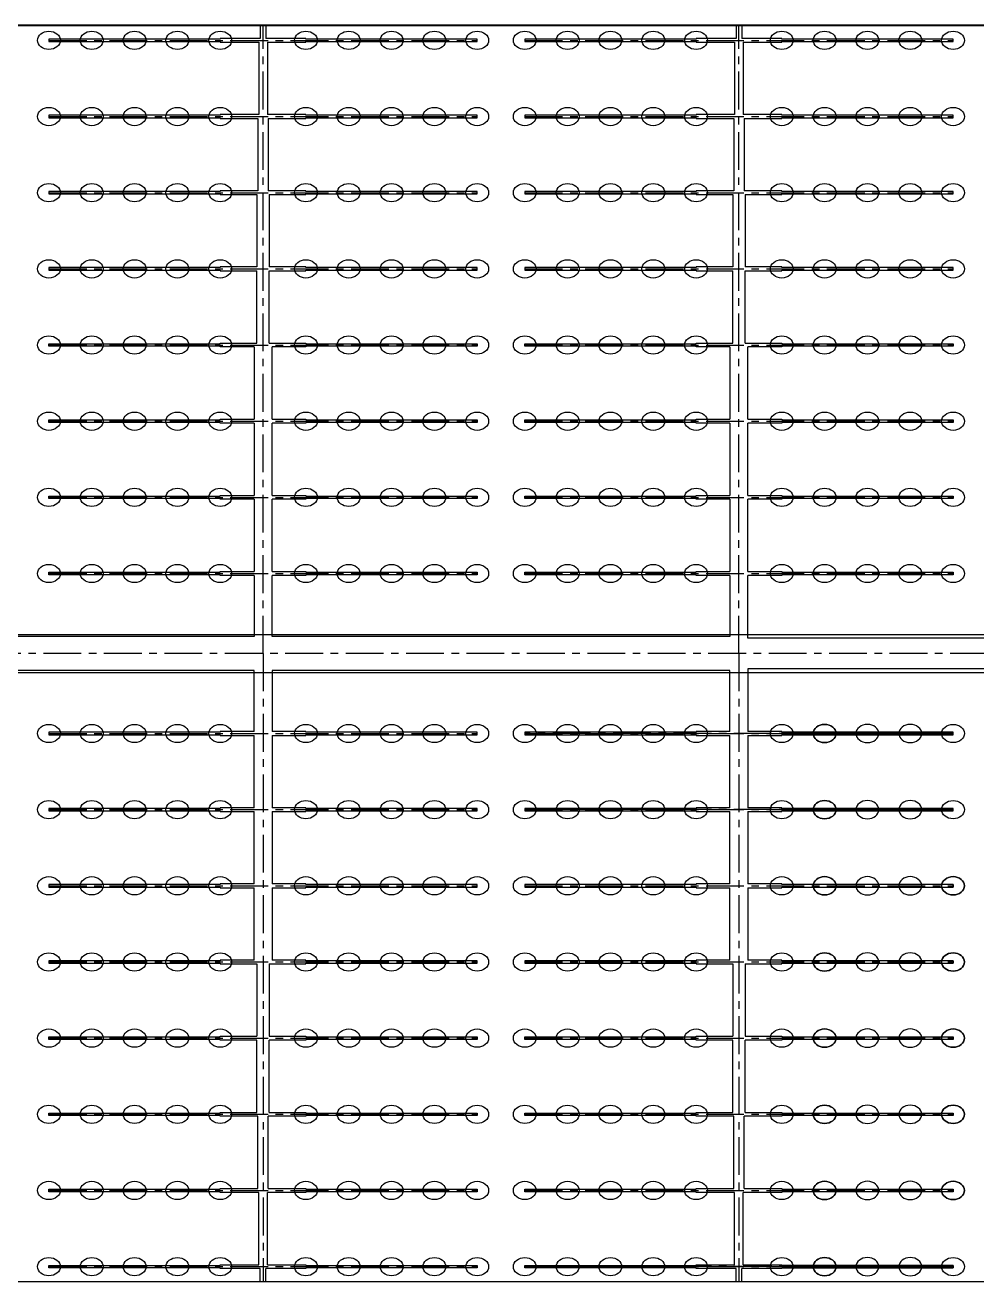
# Model space of a CAD drawing. Header units: millimetres. Extents: x 738100 to 1284508, y 138373 to 260796.
# Drawn here: x 807900 to 815900, y 186692 to 197252 of the extents above; entities that cross this region are included whole.
import ezdxf

# ---------------------------------------------------------------- set-up
doc = ezdxf.new("R2010")
doc.units = ezdxf.units.MM
doc.linetypes.add('CENTER', pattern=[50.8, 31.75, -6.35, 6.35, -6.35])
doc.layers.add('轴线', color=6, linetype='CENTER')

msp = doc.modelspace()

# ---------------------------------------------------------------- linework, layer by layer
at = {"lineweight": -3, "ltscale": 100}
for p, q in [((843900.494, 197252.449), (779900.494, 197252.449)), ((779900.494, 197250.595), (843900.494, 197250.595)), ((779900.494, 192132.449), (843900.494, 192132.449)), ((779900.494, 192132.449), (843900.494, 192132.449)), ((779900.494, 192132.449), (843900.494, 192132.449)), ((779900.494, 191812.449), (843900.494, 191812.449)), ((843900.494, 186692.449), (779900.494, 186692.449))]:
    msp.add_line(p, q, dxfattribs=at)
at = {"ltscale": 10}
for p, q in [((809876.494, 197252.449), (809876.494, 197140.449)), ((809924.494, 197252.449), (809924.494, 197140.449)), ((813876.494, 197252.449), (813876.494, 197140.449)), ((813924.494, 197252.449), (813924.494, 197140.449)), ((808100.494, 197134.689), (808100.494, 197114.209)), ((809540.494, 197134.689), (808100.494, 197134.689)), ((808100.494, 197114.209), (809540.494, 197114.209)), ((809876.494, 197140.449), (809540.494, 197140.449)), ((809540.494, 197140.449), (809540.494, 197134.689)), ((809540.494, 197114.209), (809540.494, 197108.449)), ((809540.494, 197108.449), (809864.494, 197108.449)), ((809864.494, 197108.449), (809864.494, 196500.449)), ((810260.494, 197140.449), (809924.494, 197140.449)), ((809936.494, 197108.449), (810260.494, 197108.449)), ((809936.494, 197108.449), (809936.494, 196500.449)), ((810260.494, 197134.689), (810260.494, 197140.449)), ((811700.494, 197134.689), (810260.494, 197134.689)), ((810260.494, 197108.449), (810260.494, 197114.209)), ((810260.494, 197114.209), (811700.494, 197114.209)), ((811700.494, 197114.209), (811700.494, 197134.689)), ((812100.494, 197134.689), (812100.494, 197114.209)), ((813540.494, 197134.689), (812100.494, 197134.689)), ((812100.494, 197114.209), (813540.494, 197114.209)), ((813876.494, 197140.449), (813540.494, 197140.449)), ((813540.494, 197140.449), (813540.494, 197134.689)), ((813540.494, 197114.209), (813540.494, 197108.449)), ((813540.494, 197108.449), (813864.494, 197108.449)), ((813864.494, 197108.449), (813864.494, 196500.449)), ((814260.494, 197140.449), (813924.494, 197140.449)), ((813936.494, 197108.449), (814260.494, 197108.449)), ((813936.494, 197108.449), (813936.494, 196500.449)), ((814260.494, 197134.689), (814260.494, 197140.449)), ((815700.494, 197134.689), (814260.494, 197134.689)), ((814260.494, 197108.449), (814260.494, 197114.209)), ((814260.494, 197114.209), (815700.494, 197114.209)), ((815700.494, 197114.209), (815700.494, 197134.689)), ((808100.494, 196494.689), (808100.494, 196474.209)), ((809540.494, 196494.689), (808100.494, 196494.689)), ((808100.494, 196474.209), (809540.494, 196474.209)), ((809864.494, 196500.449), (809540.494, 196500.449)), ((809540.494, 196500.449), (809540.494, 196494.689)), ((809540.494, 196474.209), (809540.494, 196468.449)), ((809540.494, 196468.449), (809856.494, 196468.449)), ((809856.494, 196468.449), (809856.494, 195860.449)), ((810260.494, 196500.449), (809936.494, 196500.449)), ((809944.494, 196468.449), (810260.494, 196468.449)), ((809944.494, 196468.449), (809944.494, 195860.449)), ((810260.494, 196494.689), (810260.494, 196500.449)), ((811700.494, 196494.689), (810260.494, 196494.689)), ((810260.494, 196468.449), (810260.494, 196474.209)), ((810260.494, 196474.209), (811700.494, 196474.209)), ((811700.494, 196474.209), (811700.494, 196494.689)), ((812100.494, 196494.689), (812100.494, 196474.209)), ((813540.494, 196494.689), (812100.494, 196494.689)), ((812100.494, 196474.209), (813540.494, 196474.209)), ((813864.494, 196500.449), (813540.494, 196500.449)), ((813540.494, 196500.449), (813540.494, 196494.689)), ((813540.494, 196474.209), (813540.494, 196468.449)), ((813540.494, 196468.449), (813856.494, 196468.449)), ((813856.494, 196468.449), (813856.494, 195860.449)), ((814260.494, 196500.449), (813936.494, 196500.449)), ((813944.494, 196468.449), (814260.494, 196468.449)), ((813944.494, 196468.449), (813944.494, 195860.449)), ((814260.494, 196494.689), (814260.494, 196500.449)), ((815700.494, 196494.689), (814260.494, 196494.689)), ((814260.494, 196468.449), (814260.494, 196474.209)), ((814260.494, 196474.209), (815700.494, 196474.209)), ((815700.494, 196474.209), (815700.494, 196494.689)), ((808100.494, 195854.689), (808100.494, 195834.209)), ((809540.494, 195854.689), (808100.494, 195854.689)), ((808100.494, 195834.209), (809540.494, 195834.209)), ((809856.494, 195860.449), (809540.494, 195860.449)), ((809540.494, 195860.449), (809540.494, 195854.689)), ((809540.494, 195834.209), (809540.494, 195828.449)), ((809540.494, 195828.449), (809848.494, 195828.449)), ((809848.494, 195828.449), (809848.494, 195220.449)), ((810260.494, 195860.449), (809944.494, 195860.449)), ((809952.494, 195828.449), (810260.494, 195828.449)), ((809952.494, 195828.449), (809952.494, 195220.449)), ((810260.494, 195854.689), (810260.494, 195860.449)), ((811700.494, 195854.689), (810260.494, 195854.689)), ((810260.494, 195828.449), (810260.494, 195834.209)), ((810260.494, 195834.209), (811700.494, 195834.209)), ((811700.494, 195834.209), (811700.494, 195854.689)), ((812100.494, 195854.689), (812100.494, 195834.209)), ((813540.494, 195854.689), (812100.494, 195854.689)), ((812100.494, 195834.209), (813540.494, 195834.209)), ((813856.494, 195860.449), (813540.494, 195860.449)), ((813540.494, 195860.449), (813540.494, 195854.689)), ((813540.494, 195834.209), (813540.494, 195828.449)), ((813540.494, 195828.449), (813848.494, 195828.449)), ((813848.494, 195828.449), (813848.494, 195220.449)), ((814260.494, 195860.449), (813944.494, 195860.449)), ((813952.494, 195828.449), (814260.494, 195828.449)), ((813952.494, 195828.449), (813952.494, 195220.449)), ((814260.494, 195854.689), (814260.494, 195860.449)), ((815700.494, 195854.689), (814260.494, 195854.689)), ((814260.494, 195828.449), (814260.494, 195834.209)), ((814260.494, 195834.209), (815700.494, 195834.209)), ((815700.494, 195834.209), (815700.494, 195854.689)), ((808100.494, 195214.689), (808100.494, 195194.209)), ((809540.494, 195214.689), (808100.494, 195214.689)), ((808100.494, 195194.209), (809540.494, 195194.209)), ((809848.494, 195220.449), (809540.494, 195220.449)), ((809540.494, 195220.449), (809540.494, 195214.689)), ((809540.494, 195194.209), (809540.494, 195188.449)), ((809540.494, 195188.449), (809848.494, 195188.449)), ((809848.494, 194580.449), (809848.494, 195188.449)), ((810260.494, 195220.449), (809952.494, 195220.449)), ((809952.494, 195188.449), (810260.494, 195188.449)), ((809952.494, 194580.449), (809952.494, 195188.449)), ((810260.494, 195214.689), (810260.494, 195220.449)), ((811700.494, 195214.689), (810260.494, 195214.689)), ((810260.494, 195188.449), (810260.494, 195194.209)), ((810260.494, 195194.209), (811700.494, 195194.209)), ((811700.494, 195194.209), (811700.494, 195214.689)), ((812100.494, 195214.689), (812100.494, 195194.209)), ((813540.494, 195214.689), (812100.494, 195214.689)), ((812100.494, 195194.209), (813540.494, 195194.209)), ((813848.494, 195220.449), (813540.494, 195220.449)), ((813540.494, 195220.449), (813540.494, 195214.689)), ((813540.494, 195194.209), (813540.494, 195188.449)), ((813540.494, 195188.449), (813848.494, 195188.449)), ((813848.494, 194580.449), (813848.494, 195188.449)), ((814260.494, 195220.449), (813952.494, 195220.449)), ((813952.494, 195188.449), (814260.494, 195188.449)), ((813952.494, 194580.449), (813952.494, 195188.449)), ((814260.494, 195214.689), (814260.494, 195220.449)), ((815700.494, 195214.689), (814260.494, 195214.689)), ((814260.494, 195188.449), (814260.494, 195194.209)), ((814260.494, 195194.209), (815700.494, 195194.209)), ((815700.494, 195194.209), (815700.494, 195214.689)), ((808100.494, 194554.209), (808100.494, 194574.689)), ((808100.494, 194574.689), (809540.494, 194574.689)), ((809540.494, 194554.209), (808100.494, 194554.209)), ((809540.494, 194574.689), (809540.494, 194580.449)), ((809540.494, 194580.449), (809848.494, 194580.449)), ((809540.494, 194548.449), (809540.494, 194554.209)), ((809824.494, 194548.449), (809540.494, 194548.449)), ((809824.494, 194548.449), (809824.494, 193940.449)), ((809952.494, 194580.449), (810260.494, 194580.449)), ((810260.494, 194548.449), (809976.494, 194548.449)), ((809976.494, 193940.449), (809976.494, 194548.449)), ((810260.494, 194580.449), (810260.494, 194574.689)), ((810260.494, 194574.689), (811700.494, 194574.689)), ((811700.494, 194554.209), (810260.494, 194554.209)), ((810260.494, 194554.209), (810260.494, 194548.449)), ((811700.494, 194574.689), (811700.494, 194554.209)), ((812100.494, 194554.209), (812100.494, 194574.689)), ((812100.494, 194574.689), (813540.494, 194574.689)), ((813540.494, 194554.209), (812100.494, 194554.209)), ((813540.494, 194574.689), (813540.494, 194580.449)), ((813540.494, 194580.449), (813848.494, 194580.449)), ((813540.494, 194548.449), (813540.494, 194554.209)), ((813824.494, 194548.449), (813540.494, 194548.449)), ((813824.494, 194548.449), (813824.494, 193940.449)), ((813952.494, 194580.449), (814260.494, 194580.449)), ((814260.494, 194548.449), (813976.494, 194548.449)), ((813976.494, 193940.449), (813976.494, 194548.449)), ((814260.494, 194580.449), (814260.494, 194574.689)), ((814260.494, 194574.689), (815700.494, 194574.689)), ((815700.494, 194554.209), (814260.494, 194554.209)), ((814260.494, 194554.209), (814260.494, 194548.449)), ((815700.494, 194574.689), (815700.494, 194554.209)), ((808100.494, 193914.209), (808100.494, 193934.689)), ((808100.494, 193934.689), (809540.494, 193934.689)), ((809540.494, 193914.209), (808100.494, 193914.209)), ((809540.494, 193934.689), (809540.494, 193940.449)), ((809540.494, 193940.449), (809824.494, 193940.449)), ((809540.494, 193908.449), (809540.494, 193914.209)), ((809824.494, 193908.449), (809540.494, 193908.449)), ((809824.494, 193908.449), (809824.494, 193300.449)), ((809976.494, 193940.449), (810260.494, 193940.449)), ((810260.494, 193908.449), (809976.494, 193908.449)), ((809976.494, 193300.449), (809976.494, 193908.449)), ((810260.494, 193940.449), (810260.494, 193934.689)), ((810260.494, 193934.689), (811700.494, 193934.689)), ((811700.494, 193914.209), (810260.494, 193914.209)), ((810260.494, 193914.209), (810260.494, 193908.449)), ((811700.494, 193934.689), (811700.494, 193914.209)), ((812100.494, 193914.209), (812100.494, 193934.689)), ((812100.494, 193934.689), (813540.494, 193934.689)), ((813540.494, 193914.209), (812100.494, 193914.209)), ((813540.494, 193934.689), (813540.494, 193940.449)), ((813540.494, 193940.449), (813824.494, 193940.449)), ((813540.494, 193908.449), (813540.494, 193914.209)), ((813824.494, 193908.449), (813540.494, 193908.449)), ((813824.494, 193908.449), (813824.494, 193300.449)), ((813976.494, 193940.449), (814260.494, 193940.449)), ((814260.494, 193908.449), (813976.494, 193908.449)), ((813976.494, 193300.449), (813976.494, 193908.449)), ((814260.494, 193940.449), (814260.494, 193934.689)), ((814260.494, 193934.689), (815700.494, 193934.689)), ((815700.494, 193914.209), (814260.494, 193914.209)), ((814260.494, 193914.209), (814260.494, 193908.449)), ((815700.494, 193934.689), (815700.494, 193914.209)), ((808100.494, 193274.209), (808100.494, 193294.689)), ((808100.494, 193294.689), (809540.494, 193294.689)), ((809540.494, 193274.209), (808100.494, 193274.209)), ((809540.494, 193294.689), (809540.494, 193300.449)), ((809540.494, 193300.449), (809824.494, 193300.449)), ((809540.494, 193268.449), (809540.494, 193274.209)), ((809824.494, 193268.449), (809540.494, 193268.449)), ((809824.494, 193268.449), (809824.494, 192660.449)), ((809976.494, 193300.449), (810260.494, 193300.449)), ((810260.494, 193268.449), (809976.494, 193268.449)), ((809976.494, 192660.449), (809976.494, 193268.449)), ((810260.494, 193300.449), (810260.494, 193294.689)), ((810260.494, 193294.689), (811700.494, 193294.689)), ((811700.494, 193274.209), (810260.494, 193274.209)), ((810260.494, 193274.209), (810260.494, 193268.449)), ((811700.494, 193294.689), (811700.494, 193274.209)), ((812100.494, 193274.209), (812100.494, 193294.689)), ((812100.494, 193294.689), (813540.494, 193294.689)), ((813540.494, 193274.209), (812100.494, 193274.209)), ((813540.494, 193294.689), (813540.494, 193300.449)), ((813540.494, 193300.449), (813824.494, 193300.449)), ((813540.494, 193268.449), (813540.494, 193274.209)), ((813824.494, 193268.449), (813540.494, 193268.449)), ((813824.494, 193268.449), (813824.494, 192660.449)), ((813976.494, 193300.449), (814260.494, 193300.449)), ((814260.494, 193268.449), (813976.494, 193268.449)), ((813976.494, 192660.449), (813976.494, 193268.449)), ((814260.494, 193300.449), (814260.494, 193294.689)), ((814260.494, 193294.689), (815700.494, 193294.689)), ((815700.494, 193274.209), (814260.494, 193274.209)), ((814260.494, 193274.209), (814260.494, 193268.449)), ((815700.494, 193294.689), (815700.494, 193274.209)), ((808100.494, 192634.209), (808100.494, 192654.689)), ((808100.494, 192654.689), (809540.494, 192654.689)), ((809540.494, 192634.209), (808100.494, 192634.209)), ((809540.494, 192654.689), (809540.494, 192660.449)), ((809540.494, 192660.449), (809824.494, 192660.449)), ((809540.494, 192628.449), (809540.494, 192634.209)), ((809824.494, 192628.449), (809540.494, 192628.449)), ((809824.494, 192628.449), (809824.494, 192116.449)), ((809976.494, 192660.449), (810260.494, 192660.449)), ((810260.494, 192628.449), (809976.494, 192628.449)), ((809976.494, 192116.449), (809976.494, 192628.449)), ((810260.494, 192660.449), (810260.494, 192654.689)), ((810260.494, 192654.689), (811700.494, 192654.689)), ((811700.494, 192634.209), (810260.494, 192634.209)), ((810260.494, 192634.209), (810260.494, 192628.449)), ((811700.494, 192654.689), (811700.494, 192634.209)), ((812100.494, 192634.209), (812100.494, 192654.689)), ((812100.494, 192654.689), (813540.494, 192654.689)), ((813540.494, 192634.209), (812100.494, 192634.209)), ((813540.494, 192654.689), (813540.494, 192660.449)), ((813540.494, 192660.449), (813824.494, 192660.449)), ((813540.494, 192628.449), (813540.494, 192634.209)), ((813824.494, 192628.449), (813540.494, 192628.449)), ((813824.494, 192628.449), (813824.494, 192116.449)), ((813976.494, 192660.449), (814260.494, 192660.449)), ((814260.494, 192628.449), (813976.494, 192628.449)), ((813976.494, 192100.449), (813976.494, 192628.449)), ((814260.494, 192660.449), (814260.494, 192654.689)), ((814260.494, 192654.689), (815700.494, 192654.689)), ((815700.494, 192634.209), (814260.494, 192634.209)), ((814260.494, 192634.209), (814260.494, 192628.449)), ((815700.494, 192654.689), (815700.494, 192634.209)), ((809824.494, 192116.449), (805976.494, 192116.449)), ((813824.494, 192116.449), (809976.494, 192116.449)), ((817824.494, 192100.449), (813976.494, 192100.449)), ((809824.494, 191828.449), (805976.494, 191828.449)), ((809824.494, 191812.449), (809824.494, 191828.449)), ((809824.494, 191316.449), (809824.494, 191828.449)), ((809976.494, 191828.449), (809976.494, 191812.449)), ((813824.494, 191828.449), (809976.494, 191828.449)), ((809976.494, 191828.449), (809976.494, 191316.449)), ((813824.494, 191812.449), (813824.494, 191828.449)), ((813824.494, 191316.449), (813824.494, 191828.449)), ((813976.494, 191844.449), (813976.494, 191812.449)), ((817824.494, 191844.449), (813976.494, 191844.449)), ((813976.494, 191844.449), (813976.494, 191316.449)), ((808100.494, 191310.689), (808100.494, 191290.209)), ((809540.494, 191310.689), (808100.494, 191310.689)), ((808100.494, 191290.209), (809540.494, 191290.209)), ((809824.494, 191316.449), (809540.494, 191316.449)), ((809540.494, 191316.449), (809540.494, 191310.689)), ((809540.494, 191290.209), (809540.494, 191284.449)), ((809540.494, 191284.449), (809824.494, 191284.449)), ((809824.494, 190676.449), (809824.494, 191284.449)), ((810260.494, 191316.449), (809976.494, 191316.449)), ((809976.494, 191284.449), (810260.494, 191284.449)), ((809976.494, 191284.449), (809976.494, 190676.449)), ((810260.494, 191310.689), (810260.494, 191316.449)), ((811700.494, 191310.689), (810260.494, 191310.689)), ((810260.494, 191284.449), (810260.494, 191290.209)), ((810260.494, 191290.209), (811700.494, 191290.209)), ((811700.494, 191290.209), (811700.494, 191310.689)), ((812100.494, 191310.689), (812100.494, 191290.209)), ((813540.494, 191310.689), (812100.494, 191310.689)), ((812100.494, 191290.209), (813540.494, 191290.209)), ((813824.494, 191316.449), (813540.494, 191316.449)), ((813540.494, 191316.449), (813540.494, 191310.689)), ((813540.494, 191290.209), (813540.494, 191284.449)), ((813540.494, 191284.449), (813824.494, 191284.449)), ((813824.494, 190676.449), (813824.494, 191284.449)), ((814260.494, 191316.449), (813976.494, 191316.449)), ((813976.494, 191284.449), (814260.494, 191284.449)), ((813976.494, 191284.449), (813976.494, 190676.449)), ((814260.494, 191310.689), (814260.494, 191316.449)), ((815700.494, 191310.689), (814260.494, 191310.689)), ((814260.494, 191310.689), (815700.494, 191310.689)), ((814260.494, 191284.449), (814260.494, 191290.209)), ((814260.494, 191290.209), (815700.494, 191290.209)), ((815700.494, 191290.209), (814260.494, 191290.209)), ((815700.494, 191290.209), (815700.494, 191310.689)), ((808100.494, 190670.689), (808100.494, 190650.209)), ((809540.494, 190670.689), (808100.494, 190670.689)), ((808100.494, 190650.209), (809540.494, 190650.209)), ((809824.494, 190676.449), (809540.494, 190676.449)), ((809540.494, 190676.449), (809540.494, 190670.689)), ((809540.494, 190650.209), (809540.494, 190644.449)), ((809540.494, 190644.449), (809824.494, 190644.449)), ((809824.494, 190036.449), (809824.494, 190644.449)), ((810260.494, 190676.449), (809976.494, 190676.449)), ((809976.494, 190644.449), (810260.494, 190644.449)), ((809976.494, 190644.449), (809976.494, 190036.449)), ((810260.494, 190670.689), (810260.494, 190676.449)), ((811700.494, 190670.689), (810260.494, 190670.689)), ((810260.494, 190644.449), (810260.494, 190650.209)), ((810260.494, 190650.209), (811700.494, 190650.209)), ((811700.494, 190650.209), (811700.494, 190670.689)), ((812100.494, 190670.689), (812100.494, 190650.209)), ((813540.494, 190670.689), (812100.494, 190670.689)), ((812100.494, 190650.209), (813540.494, 190650.209)), ((813824.494, 190676.449), (813540.494, 190676.449)), ((813540.494, 190676.449), (813540.494, 190670.689)), ((813540.494, 190650.209), (813540.494, 190644.449)), ((813540.494, 190644.449), (813824.494, 190644.449)), ((813824.494, 190036.449), (813824.494, 190644.449)), ((814260.494, 190676.449), (813976.494, 190676.449)), ((813976.494, 190644.449), (814260.494, 190644.449)), ((813976.494, 190644.449), (813976.494, 190036.449)), ((814260.494, 190670.689), (814260.494, 190676.449)), ((815700.494, 190670.689), (814260.494, 190670.689)), ((814260.494, 190670.689), (815700.494, 190670.689)), ((814260.494, 190644.449), (814260.494, 190650.209)), ((814260.494, 190650.209), (815700.494, 190650.209)), ((815700.494, 190650.209), (814260.494, 190650.209)), ((815700.494, 190650.209), (815700.494, 190670.689)), ((808100.494, 190030.689), (808100.494, 190010.209)), ((809540.494, 190030.689), (808100.494, 190030.689)), ((808100.494, 190010.209), (809540.494, 190010.209)), ((809824.494, 190036.449), (809540.494, 190036.449)), ((809540.494, 190036.449), (809540.494, 190030.689)), ((809540.494, 190010.209), (809540.494, 190004.449)), ((809540.494, 190004.449), (809824.494, 190004.449)), ((809824.494, 189396.449), (809824.494, 190004.449)), ((810260.494, 190036.449), (809976.494, 190036.449)), ((809976.494, 190004.449), (810260.494, 190004.449)), ((809976.494, 190004.449), (809976.494, 189396.449)), ((810260.494, 190030.689), (810260.494, 190036.449)), ((811700.494, 190030.689), (810260.494, 190030.689)), ((810260.494, 190004.449), (810260.494, 190010.209)), ((810260.494, 190010.209), (811700.494, 190010.209)), ((811700.494, 190010.209), (811700.494, 190030.689)), ((812100.494, 190030.689), (812100.494, 190010.209)), ((813540.494, 190030.689), (812100.494, 190030.689)), ((812100.494, 190010.209), (813540.494, 190010.209)), ((813824.494, 190036.449), (813540.494, 190036.449)), ((813540.494, 190036.449), (813540.494, 190030.689)), ((813540.494, 190010.209), (813540.494, 190004.449)), ((813540.494, 190004.449), (813824.494, 190004.449)), ((813824.494, 189396.449), (813824.494, 190004.449)), ((814260.494, 190036.449), (813976.494, 190036.449)), ((813976.494, 190004.449), (814260.494, 190004.449)), ((813976.494, 190004.449), (813976.494, 189396.449)), ((814260.494, 190030.689), (814260.494, 190036.449)), ((815700.494, 190030.689), (814260.494, 190030.689)), ((814260.494, 190004.449), (814260.494, 190010.209)), ((814260.494, 190010.209), (815700.494, 190010.209)), ((815700.494, 190010.209), (815700.494, 190030.689)), ((815700.494, 190030.689), (815700.494, 190010.209)), ((808100.494, 189390.689), (808100.494, 189370.209)), ((809540.494, 189390.689), (808100.494, 189390.689)), ((808100.494, 189370.209), (809540.494, 189370.209)), ((809824.494, 189396.449), (809540.494, 189396.449)), ((809540.494, 189396.449), (809540.494, 189390.689)), ((809540.494, 189370.209), (809540.494, 189364.449)), ((809540.494, 189364.449), (809848.494, 189364.449)), ((809848.494, 189364.449), (809848.494, 188756.449)), ((809952.494, 189364.449), (810260.494, 189364.449)), ((809952.494, 189364.449), (809952.494, 188756.449)), ((810260.494, 189396.449), (809976.494, 189396.449)), ((810260.494, 189390.689), (810260.494, 189396.449)), ((811700.494, 189390.689), (810260.494, 189390.689)), ((810260.494, 189364.449), (810260.494, 189370.209)), ((810260.494, 189370.209), (811700.494, 189370.209)), ((811700.494, 189370.209), (811700.494, 189390.689)), ((812100.494, 189390.689), (812100.494, 189370.209)), ((813540.494, 189390.689), (812100.494, 189390.689)), ((812100.494, 189370.209), (813540.494, 189370.209)), ((813824.494, 189396.449), (813540.494, 189396.449)), ((813540.494, 189396.449), (813540.494, 189390.689)), ((813540.494, 189370.209), (813540.494, 189364.449)), ((813540.494, 189364.449), (813848.494, 189364.449)), ((813848.494, 189364.449), (813848.494, 188756.449)), ((813952.494, 189364.449), (814260.494, 189364.449)), ((813952.494, 189364.449), (813952.494, 188756.449)), ((814260.494, 189396.449), (813976.494, 189396.449)), ((814260.494, 189390.689), (814260.494, 189396.449)), ((815700.494, 189390.689), (814260.494, 189390.689)), ((814260.494, 189364.449), (814260.494, 189370.209)), ((814260.494, 189370.209), (815700.494, 189370.209)), ((815700.494, 189370.209), (815700.494, 189390.689)), ((815700.494, 189390.689), (815700.494, 189370.209)), ((808100.494, 188730.209), (808100.494, 188750.689)), ((808100.494, 188750.689), (809540.494, 188750.689)), ((809540.494, 188730.209), (808100.494, 188730.209)), ((809540.494, 188750.689), (809540.494, 188756.449)), ((809540.494, 188756.449), (809848.494, 188756.449)), ((809540.494, 188724.449), (809540.494, 188730.209)), ((809848.494, 188724.449), (809540.494, 188724.449)), ((809848.494, 188116.449), (809848.494, 188724.449)), ((809952.494, 188756.449), (810260.494, 188756.449)), ((810260.494, 188724.449), (809952.494, 188724.449)), ((809952.494, 188116.449), (809952.494, 188724.449)), ((810260.494, 188756.449), (810260.494, 188750.689)), ((810260.494, 188750.689), (811700.494, 188750.689)), ((811700.494, 188730.209), (810260.494, 188730.209)), ((810260.494, 188730.209), (810260.494, 188724.449)), ((811700.494, 188750.689), (811700.494, 188730.209)), ((812100.494, 188730.209), (812100.494, 188750.689)), ((812100.494, 188750.689), (813540.494, 188750.689)), ((813540.494, 188730.209), (812100.494, 188730.209)), ((813540.494, 188750.689), (813540.494, 188756.449)), ((813540.494, 188756.449), (813848.494, 188756.449)), ((813540.494, 188724.449), (813540.494, 188730.209)), ((813848.494, 188724.449), (813540.494, 188724.449)), ((813848.494, 188116.449), (813848.494, 188724.449)), ((813952.494, 188756.449), (814260.494, 188756.449)), ((814260.494, 188724.449), (813952.494, 188724.449)), ((813952.494, 188116.449), (813952.494, 188724.449)), ((814260.494, 188756.449), (814260.494, 188750.689)), ((814260.494, 188750.689), (815700.494, 188750.689)), ((815700.494, 188730.209), (814260.494, 188730.209)), ((814260.494, 188730.209), (814260.494, 188724.449)), ((815700.494, 188750.689), (815700.494, 188730.209)), ((815700.494, 188730.209), (815700.494, 188750.689)), ((808100.494, 188090.209), (808100.494, 188110.689)), ((808100.494, 188110.689), (809540.494, 188110.689)), ((809540.494, 188090.209), (808100.494, 188090.209)), ((809540.494, 188110.689), (809540.494, 188116.449)), ((809540.494, 188116.449), (809848.494, 188116.449)), ((809540.494, 188084.449), (809540.494, 188090.209)), ((809856.494, 188084.449), (809540.494, 188084.449)), ((809856.494, 187476.449), (809856.494, 188084.449)), ((810260.494, 188084.449), (809944.494, 188084.449)), ((809944.494, 187476.449), (809944.494, 188084.449)), ((809952.494, 188116.449), (810260.494, 188116.449)), ((810260.494, 188116.449), (810260.494, 188110.689)), ((810260.494, 188110.689), (811700.494, 188110.689)), ((811700.494, 188090.209), (810260.494, 188090.209)), ((810260.494, 188090.209), (810260.494, 188084.449)), ((811700.494, 188110.689), (811700.494, 188090.209)), ((812100.494, 188090.209), (812100.494, 188110.689)), ((812100.494, 188110.689), (813540.494, 188110.689)), ((813540.494, 188090.209), (812100.494, 188090.209)), ((813540.494, 188110.689), (813540.494, 188116.449)), ((813540.494, 188116.449), (813848.494, 188116.449)), ((813540.494, 188084.449), (813540.494, 188090.209)), ((813856.494, 188084.449), (813540.494, 188084.449)), ((813856.494, 187476.449), (813856.494, 188084.449)), ((814260.494, 188084.449), (813944.494, 188084.449)), ((813944.494, 187476.449), (813944.494, 188084.449)), ((813952.494, 188116.449), (814260.494, 188116.449)), ((814260.494, 188116.449), (814260.494, 188110.689)), ((814260.494, 188110.689), (815700.494, 188110.689)), ((815700.494, 188090.209), (814260.494, 188090.209)), ((814260.494, 188090.209), (814260.494, 188084.449)), ((815700.494, 188110.689), (815700.494, 188090.209)), ((815700.494, 188090.209), (815700.494, 188110.689)), ((808100.494, 187450.209), (808100.494, 187470.689)), ((808100.494, 187470.689), (809540.494, 187470.689)), ((809540.494, 187450.209), (808100.494, 187450.209)), ((809540.494, 187470.689), (809540.494, 187476.449)), ((809540.494, 187476.449), (809856.494, 187476.449)), ((809540.494, 187444.449), (809540.494, 187450.209)), ((809864.494, 187444.449), (809540.494, 187444.449)), ((809864.494, 186836.449), (809864.494, 187444.449)), ((810260.494, 187444.449), (809936.494, 187444.449)), ((809936.494, 186836.449), (809936.494, 187444.449)), ((809944.494, 187476.449), (810260.494, 187476.449)), ((810260.494, 187476.449), (810260.494, 187470.689)), ((810260.494, 187470.689), (811700.494, 187470.689)), ((811700.494, 187450.209), (810260.494, 187450.209)), ((810260.494, 187450.209), (810260.494, 187444.449)), ((811700.494, 187470.689), (811700.494, 187450.209)), ((812100.494, 187450.209), (812100.494, 187470.689)), ((812100.494, 187470.689), (813540.494, 187470.689)), ((813540.494, 187450.209), (812100.494, 187450.209)), ((813540.494, 187470.689), (813540.494, 187476.449)), ((813540.494, 187476.449), (813856.494, 187476.449)), ((813540.494, 187444.449), (813540.494, 187450.209)), ((813864.494, 187444.449), (813540.494, 187444.449)), ((813864.494, 186836.449), (813864.494, 187444.449)), ((814260.494, 187444.449), (813936.494, 187444.449)), ((813936.494, 186836.449), (813936.494, 187444.449)), ((813944.494, 187476.449), (814260.494, 187476.449)), ((814260.494, 187476.449), (814260.494, 187470.689)), ((814260.494, 187470.689), (815700.494, 187470.689)), ((815700.494, 187450.209), (814260.494, 187450.209)), ((814260.494, 187450.209), (814260.494, 187444.449)), ((815700.494, 187470.689), (815700.494, 187450.209)), ((815700.494, 187450.209), (815700.494, 187470.689)), ((808100.494, 186810.209), (808100.494, 186830.689)), ((808100.494, 186830.689), (809540.494, 186830.689)), ((809540.494, 186810.209), (808100.494, 186810.209)), ((809540.494, 186830.689), (809540.494, 186836.449)), ((809540.494, 186836.449), (809864.494, 186836.449)), ((809540.494, 186804.449), (809540.494, 186810.209)), ((809936.494, 186836.449), (810260.494, 186836.449)), ((810260.494, 186836.449), (810260.494, 186830.689)), ((810260.494, 186830.689), (811700.494, 186830.689)), ((811700.494, 186810.209), (810260.494, 186810.209)), ((810260.494, 186810.209), (810260.494, 186804.449)), ((811700.494, 186830.689), (811700.494, 186810.209)), ((812100.494, 186810.209), (812100.494, 186830.689)), ((812100.494, 186830.689), (813540.494, 186830.689)), ((813540.494, 186810.209), (812100.494, 186810.209)), ((813540.494, 186830.689), (813540.494, 186836.449)), ((813540.494, 186836.449), (813864.494, 186836.449)), ((813540.494, 186804.449), (813540.494, 186810.209)), ((813936.494, 186836.449), (814260.494, 186836.449)), ((814260.494, 186836.449), (814260.494, 186830.689)), ((814260.494, 186830.689), (815700.494, 186830.689)), ((815700.494, 186830.689), (814260.494, 186830.689)), ((815700.494, 186810.209), (814260.494, 186810.209)), ((814260.494, 186810.209), (814260.494, 186804.449)), ((814260.494, 186810.209), (815700.494, 186810.209)), ((815700.494, 186830.689), (815700.494, 186810.209)), ((815700.494, 186810.209), (815700.494, 186830.689)), ((809876.494, 186804.449), (809540.494, 186804.449)), ((809876.494, 186692.449), (809876.494, 186804.449)), ((809924.494, 186692.449), (809924.494, 186804.449)), ((810260.494, 186804.449), (809924.494, 186804.449)), ((813876.494, 186804.449), (813540.494, 186804.449)), ((813876.494, 186692.449), (813876.494, 186804.449)), ((813924.494, 186692.449), (813924.494, 186804.449)), ((814260.494, 186804.449), (813924.494, 186804.449))]:
    msp.add_line(p, q, dxfattribs=at)
for centre in [(808100.494, 197124.449), (808460.494, 197124.449), (808820.494, 197124.449), (809180.494, 197124.449), (809540.494, 197124.449), (810260.494, 197124.449), (810620.494, 197124.449), (810980.494, 197124.449), (811340.494, 197124.449), (811700.494, 197124.449), (812100.494, 197124.449), (812460.494, 197124.449), (808100.494, 196484.449), (808460.494, 196484.449), (808820.494, 196484.449), (809180.494, 196484.449), (809540.494, 196484.449), (810260.494, 196484.449), (810620.494, 196484.449), (810980.494, 196484.449), (811340.494, 196484.449), (811700.494, 196484.449), (812100.494, 196484.449), (812460.494, 196484.449), (808100.494, 195844.449), (808460.494, 195844.449), (808820.494, 195844.449), (809180.494, 195844.449), (809540.494, 195844.449), (810260.494, 195844.449), (810620.494, 195844.449), (810980.494, 195844.449), (811340.494, 195844.449), (811700.494, 195844.449), (812100.494, 195844.449), (812460.494, 195844.449), (808100.494, 195204.449), (808460.494, 195204.449), (808820.494, 195204.449), (809180.494, 195204.449), (809540.494, 195204.449), (810260.494, 195204.449), (810620.494, 195204.449), (810980.494, 195204.449), (811340.494, 195204.449), (811700.494, 195204.449), (812100.494, 195204.449), (812460.494, 195204.449), (808100.494, 194564.449), (808460.494, 194564.449), (808820.494, 194564.449), (809180.494, 194564.449), (809540.494, 194564.449), (810260.494, 194564.449), (810620.494, 194564.449), (810980.494, 194564.449), (811340.494, 194564.449), (811700.494, 194564.449), (812100.494, 194564.449), (812460.494, 194564.449), (808100.494, 193924.449), (808460.494, 193924.449), (808820.494, 193924.449), (809180.494, 193924.449), (809540.494, 193924.449), (810260.494, 193924.449), (810620.494, 193924.449), (810980.494, 193924.449), (811340.494, 193924.449), (811700.494, 193924.449), (812100.494, 193924.449), (812460.494, 193924.449), (808100.494, 193284.449), (808460.494, 193284.449), (808820.494, 193284.449), (809180.494, 193284.449), (809540.494, 193284.449), (810260.494, 193284.449), (810620.494, 193284.449), (810980.494, 193284.449), (811340.494, 193284.449), (811700.494, 193284.449), (812100.494, 193284.449), (812460.494, 193284.449), (812820.494, 193284.449), (813180.494, 193284.449), (813540.494, 193284.449), (814260.494, 193284.449), (814620.494, 193284.449), (814980.494, 193284.449), (815340.494, 193284.449), (815700.494, 193284.449), (808100.494, 192644.449), (808460.494, 192644.449), (808820.494, 192644.449), (809180.494, 192644.449), (809540.494, 192644.449), (810260.494, 192644.449), (810620.494, 192644.449), (810980.494, 192644.449), (811340.494, 192644.449), (811700.494, 192644.449), (812100.494, 192644.449), (812460.494, 192644.449), (812820.494, 192644.449), (813180.494, 192644.449), (813540.494, 192644.449), (814260.494, 192644.449), (814620.494, 192644.449), (814980.494, 192644.449), (815340.494, 192644.449), (815700.494, 192644.449), (812820.494, 189380.449), (813180.494, 189380.449), (813540.494, 189380.449), (814260.494, 189380.449), (814620.494, 189380.449), (815700.494, 189380.449), (812820.494, 188740.449), (813180.494, 188740.449), (813540.494, 188740.449), (814260.494, 188740.449), (814620.494, 188740.449), (815700.494, 188740.449), (812820.494, 188100.449), (813180.494, 188100.449), (813540.494, 188100.449), (814260.494, 188100.449), (814620.494, 188100.449), (815700.494, 188100.449), (812820.494, 187460.449), (813180.494, 187460.449), (813540.494, 187460.449), (814260.494, 187460.449), (814620.494, 187460.449), (815700.494, 187460.449), (812820.494, 186820.449), (813180.494, 186820.449), (813540.494, 186820.449), (814260.494, 186820.449), (814620.494, 186820.449), (815700.494, 186820.449)]:
    msp.add_ellipse(centre, major_axis=(-96, 0), ratio=0.8, start_param=3.141592654, end_param=9.424777961, dxfattribs=at)
for centre in [(812820.494, 197124.449), (813180.494, 197124.449), (813540.494, 197124.449), (814260.494, 197124.449), (814620.494, 197124.449), (814980.494, 197124.449), (815340.494, 197124.449), (815700.494, 197124.449), (812820.494, 196484.449), (813180.494, 196484.449), (813540.494, 196484.449), (814260.494, 196484.449), (814620.494, 196484.449), (814980.494, 196484.449), (815340.494, 196484.449), (815700.494, 196484.449), (812820.494, 195844.449), (813180.494, 195844.449), (813540.494, 195844.449), (814260.494, 195844.449), (814620.494, 195844.449), (814980.494, 195844.449), (815340.494, 195844.449), (815700.494, 195844.449), (812820.494, 195204.449), (813180.494, 195204.449), (813540.494, 195204.449), (814260.494, 195204.449), (814620.494, 195204.449), (814980.494, 195204.449), (815340.494, 195204.449), (815700.494, 195204.449), (812820.494, 194564.449), (813180.494, 194564.449), (813540.494, 194564.449), (814260.494, 194564.449), (814620.494, 194564.449), (814980.494, 194564.449), (815340.494, 194564.449), (815700.494, 194564.449), (812820.494, 193924.449), (813180.494, 193924.449), (813540.494, 193924.449), (814260.494, 193924.449), (814620.494, 193924.449), (814980.494, 193924.449), (815340.494, 193924.449), (815700.494, 193924.449), (808100.494, 191300.449), (808460.494, 191300.449), (808820.494, 191300.449), (809180.494, 191300.449), (809540.494, 191300.449), (810260.494, 191300.449), (810620.494, 191300.449), (810980.494, 191300.449), (811340.494, 191300.449), (811700.494, 191300.449), (812100.494, 191300.449), (812460.494, 191300.449), (812820.494, 191300.449), (813180.494, 191300.449), (813540.494, 191300.449), (814260.494, 191300.449), (814620.494, 191300.449), (815700.494, 191300.449), (808100.494, 190660.449), (808460.494, 190660.449), (808820.494, 190660.449), (809180.494, 190660.449), (809540.494, 190660.449), (810260.494, 190660.449), (810620.494, 190660.449), (810980.494, 190660.449), (811340.494, 190660.449), (811700.494, 190660.449), (812100.494, 190660.449), (812460.494, 190660.449), (812820.494, 190660.449), (813180.494, 190660.449), (813540.494, 190660.449), (814260.494, 190660.449), (814620.494, 190660.449), (815700.494, 190660.449), (808100.494, 190020.449), (808460.494, 190020.449), (808820.494, 190020.449), (809180.494, 190020.449), (809540.494, 190020.449), (810260.494, 190020.449), (810620.494, 190020.449), (810980.494, 190020.449), (811340.494, 190020.449), (811700.494, 190020.449), (812100.494, 190020.449), (812460.494, 190020.449), (812820.494, 190020.449), (813180.494, 190020.449), (813540.494, 190020.449), (814260.494, 190020.449), (814620.494, 190020.449), (815700.494, 190020.449), (808100.494, 189380.449), (808460.494, 189380.449), (808820.494, 189380.449), (809180.494, 189380.449), (809540.494, 189380.449), (810260.494, 189380.449), (810620.494, 189380.449), (810980.494, 189380.449), (811340.494, 189380.449), (811700.494, 189380.449), (812100.494, 189380.449), (812460.494, 189380.449), (808100.494, 188740.449), (808460.494, 188740.449), (808820.494, 188740.449), (809180.494, 188740.449), (809540.494, 188740.449), (810260.494, 188740.449), (810620.494, 188740.449), (810980.494, 188740.449), (811340.494, 188740.449), (811700.494, 188740.449), (812100.494, 188740.449), (812460.494, 188740.449), (808100.494, 188100.449), (808460.494, 188100.449), (808820.494, 188100.449), (809180.494, 188100.449), (809540.494, 188100.449), (810260.494, 188100.449), (810620.494, 188100.449), (810980.494, 188100.449), (811340.494, 188100.449), (811700.494, 188100.449), (812100.494, 188100.449), (812460.494, 188100.449), (808100.494, 187460.449), (808460.494, 187460.449), (808820.494, 187460.449), (809180.494, 187460.449), (809540.494, 187460.449), (810260.494, 187460.449), (810620.494, 187460.449), (810980.494, 187460.449), (811340.494, 187460.449), (811700.494, 187460.449), (812100.494, 187460.449), (812460.494, 187460.449), (808100.494, 186820.449), (808460.494, 186820.449), (808820.494, 186820.449), (809180.494, 186820.449), (809540.494, 186820.449), (810260.494, 186820.449), (810620.494, 186820.449), (810980.494, 186820.449), (811340.494, 186820.449), (811700.494, 186820.449), (812100.494, 186820.449), (812460.494, 186820.449)]:
    msp.add_ellipse(centre, major_axis=(96, 0), ratio=0.8, dxfattribs=at)
at = {"ltscale": 10, "extrusion": (0, 0, -1)}
for centre in [(814620.494, 191300.449), (814980.494, 191300.449), (815340.494, 191300.449), (814620.494, 190660.449), (814980.494, 190660.449), (815340.494, 190660.449), (814620.494, 190020.449), (814980.494, 190020.449), (815340.494, 190020.449), (815700.494, 190020.449)]:
    msp.add_ellipse(centre, major_axis=(-96, 0), ratio=0.8, dxfattribs=at)
for centre in [(814620.494, 189380.449), (814980.494, 189380.449), (815340.494, 189380.449), (815700.494, 189380.449), (814620.494, 188740.449), (814980.494, 188740.449), (815340.494, 188740.449), (815700.494, 188740.449), (814620.494, 188100.449), (814980.494, 188100.449), (815340.494, 188100.449), (815700.494, 188100.449), (814620.494, 187460.449), (814980.494, 187460.449), (815340.494, 187460.449), (815700.494, 187460.449), (814620.494, 186820.449), (814980.494, 186820.449), (815340.494, 186820.449)]:
    msp.add_ellipse(centre, major_axis=(96, 0), ratio=0.8, start_param=3.141592654, end_param=9.424777961, dxfattribs=at)
at = {"layer": '轴线', "ltscale": 10}
for p, q in [((809900.494, 191972.449), (809900.494, 197252.449)), ((813900.494, 191972.449), (813900.494, 197252.449)), ((808100.494, 197124.449), (811700.494, 197124.449)), ((808100.494, 197124.449), (811700.494, 197124.449)), ((812100.494, 197124.449), (815700.494, 197124.449)), ((812100.494, 197124.449), (815700.494, 197124.449)), ((808100.494, 196484.449), (811700.494, 196484.449)), ((808100.494, 196484.449), (811700.494, 196484.449)), ((812100.494, 196484.449), (815700.494, 196484.449)), ((812100.494, 196484.449), (815700.494, 196484.449)), ((808100.494, 195844.449), (811700.494, 195844.449)), ((808100.494, 195844.449), (811700.494, 195844.449)), ((812100.494, 195844.449), (815700.494, 195844.449)), ((812100.494, 195844.449), (815700.494, 195844.449)), ((808100.494, 195204.449), (811700.494, 195204.449)), ((808100.494, 195204.449), (811700.494, 195204.449)), ((812100.494, 195204.449), (815700.494, 195204.449)), ((812100.494, 195204.449), (815700.494, 195204.449)), ((808100.494, 194564.449), (811700.494, 194564.449)), ((808100.494, 194564.449), (811700.494, 194564.449)), ((812100.494, 194564.449), (815700.494, 194564.449)), ((812100.494, 194564.449), (815700.494, 194564.449)), ((808100.494, 193924.449), (811700.494, 193924.449)), ((808100.494, 193924.449), (811700.494, 193924.449)), ((812100.494, 193924.449), (815700.494, 193924.449)), ((812100.494, 193924.449), (815700.494, 193924.449)), ((808100.494, 193284.449), (811700.494, 193284.449)), ((808100.494, 193284.449), (811700.494, 193284.449)), ((812100.494, 193284.449), (815700.494, 193284.449)), ((812100.494, 193284.449), (815700.494, 193284.449)), ((808100.494, 192644.449), (811700.494, 192644.449)), ((812100.494, 192644.449), (815700.494, 192644.449)), ((841900.494, 191972.449), (776660.494, 191972.449)), ((809900.494, 191972.449), (809900.494, 191812.449)), ((809900.494, 191972.449), (809900.494, 186692.449)), ((813900.494, 191972.449), (813900.494, 191812.449)), ((813900.494, 191972.449), (813900.494, 186692.449)), ((808100.494, 191300.449), (811700.494, 191300.449)), ((812100.494, 191300.449), (815700.494, 191300.449)), ((815700.494, 191300.449), (812100.494, 191300.449)), ((808100.494, 190660.449), (811700.494, 190660.449)), ((808100.494, 190660.449), (811700.494, 190660.449)), ((812100.494, 190660.449), (815700.494, 190660.449)), ((812100.494, 190660.449), (815700.494, 190660.449)), ((815700.494, 190660.449), (812100.494, 190660.449)), ((815700.494, 190660.449), (812100.494, 190660.449)), ((808100.494, 190020.449), (811700.494, 190020.449)), ((808100.494, 190020.449), (811700.494, 190020.449)), ((812100.494, 190020.449), (815700.494, 190020.449)), ((812100.494, 190020.449), (815700.494, 190020.449)), ((808100.494, 189380.449), (811700.494, 189380.449)), ((808100.494, 189380.449), (811700.494, 189380.449)), ((812100.494, 189380.449), (815700.494, 189380.449)), ((812100.494, 189380.449), (815700.494, 189380.449)), ((808100.494, 188740.449), (811700.494, 188740.449)), ((808100.494, 188740.449), (811700.494, 188740.449)), ((812100.494, 188740.449), (815700.494, 188740.449)), ((812100.494, 188740.449), (815700.494, 188740.449)), ((808100.494, 188100.449), (811700.494, 188100.449)), ((808100.494, 188100.449), (811700.494, 188100.449)), ((812100.494, 188100.449), (815700.494, 188100.449)), ((812100.494, 188100.449), (815700.494, 188100.449)), ((808100.494, 187460.449), (811700.494, 187460.449)), ((808100.494, 187460.449), (811700.494, 187460.449)), ((812100.494, 187460.449), (815700.494, 187460.449)), ((812100.494, 187460.449), (815700.494, 187460.449)), ((808100.494, 186820.449), (811700.494, 186820.449)), ((808100.494, 186820.449), (811700.494, 186820.449)), ((812100.494, 186820.449), (815700.494, 186820.449)), ((812100.494, 186820.449), (815700.494, 186820.449)), ((815700.494, 186820.449), (812100.494, 186820.449)), ((815700.494, 186820.449), (812100.494, 186820.449))]:
    msp.add_line(p, q, dxfattribs=at)

doc.saveas('drawing.dxf')
